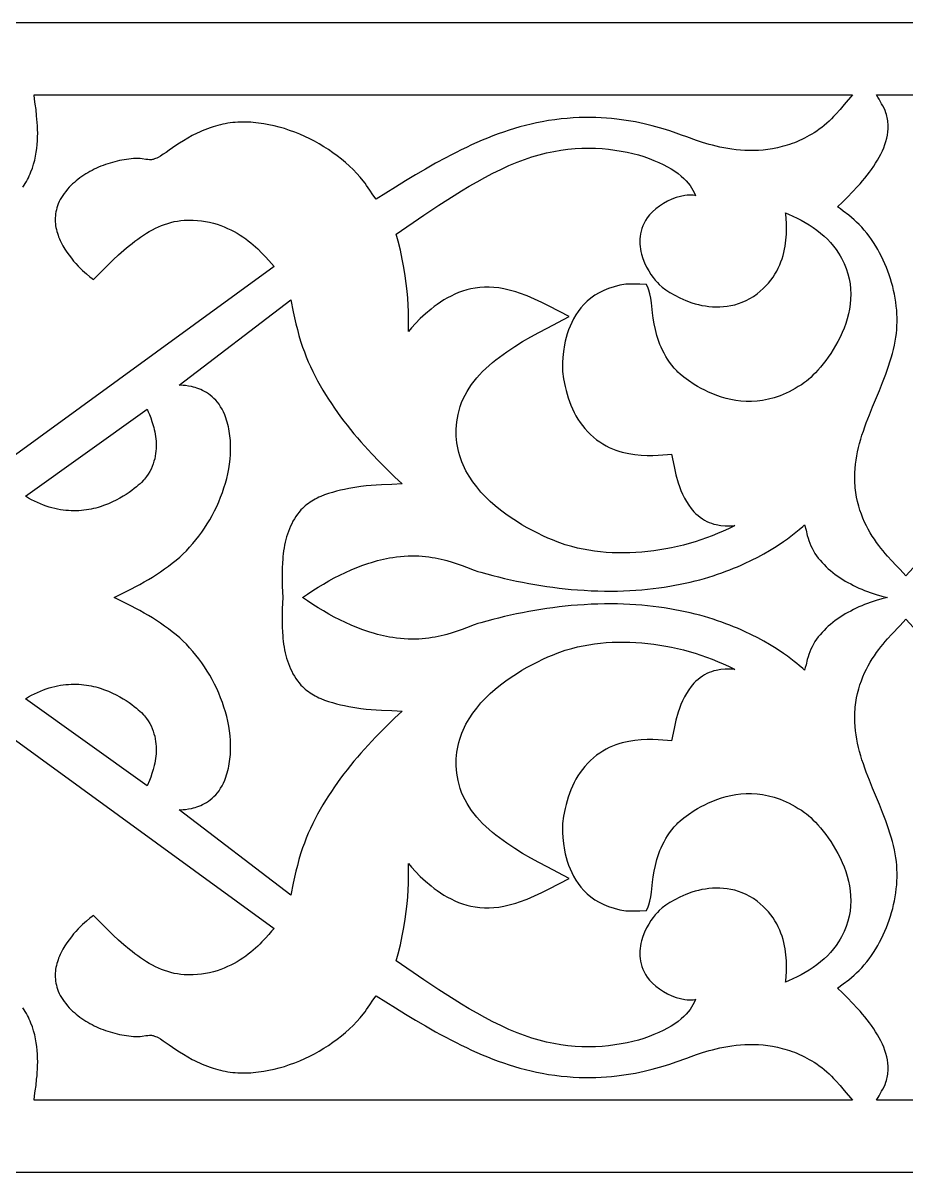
# Model space of a CAD drawing. Extents: x -200 to 200, y -80 to 80.
# Drawn here: x -122.9 to 0, y -80 to 80 of the extents above; entities that cross this region are included whole.
import ezdxf

# ---------------------------------------------------------------- set-up
doc = ezdxf.new("R2010")
doc.units = 0
doc.header["$MEASUREMENT"] = 0
doc.layers.get('0').update_dxf_attribs({"linetype": 'CONTINUOUS'})

msp = doc.modelspace()

# ---------------------------------------------------------------- linework, layer by layer
at = {"color": 1}
msp.add_lwpolyline([(-200, -80), (200, -80), (200, 80), (-200, 80)], close=True, dxfattribs=at)
for points in [[(-122.92, 57.14), (-122.75, 57.4), (-122.59, 57.66), (-122.44, 57.92), (-122.29, 58.19), (-122.16, 58.45), (-122.03, 58.72), (-121.91, 58.99), (-121.8, 59.26), (-121.6, 59.8), (-121.43, 60.35), (-121.28, 60.9), (-121.16, 61.44), (-121.07, 61.99), (-120.99, 62.53), (-120.94, 63.07), (-120.9, 63.61), (-120.88, 64.13), (-120.87, 64.65), (-120.88, 65.16), (-120.9, 65.66), (-120.93, 66.14), (-121.01, 67.07), (-121.1, 67.93), (-121.2, 68.71), (-121.29, 69.41), (-121.35, 70), (-7.47, 70), (-8.61, 68.63), (-9.19, 67.95), (-9.79, 67.28), (-10.09, 66.96), (-10.4, 66.64), (-10.72, 66.33), (-11.05, 66.03), (-11.38, 65.74), (-11.73, 65.46), (-12.08, 65.2), (-12.44, 64.95), (-12.78, 64.72), (-13.13, 64.51), (-13.47, 64.31), (-13.81, 64.13), (-14.16, 63.95), (-14.5, 63.78), (-14.84, 63.62), (-15.19, 63.47), (-15.53, 63.33), (-15.87, 63.21), (-16.21, 63.09), (-16.55, 62.97), (-16.89, 62.87), (-17.23, 62.78), (-17.57, 62.69), (-17.91, 62.61), (-18.58, 62.48), (-19.25, 62.38), (-19.9, 62.31), (-20.55, 62.26), (-21.19, 62.24), (-21.83, 62.23), (-22.45, 62.26), (-23.06, 62.3), (-23.66, 62.35), (-24.24, 62.43), (-24.81, 62.51), (-25.37, 62.61), (-25.91, 62.72), (-26.43, 62.84), (-26.94, 62.97), (-27.43, 63.1), (-28.34, 63.37), (-29.17, 63.64), (-30.54, 64.14), (-31.24, 64.39), (-32.01, 64.67), (-32.87, 64.96), (-33.8, 65.25), (-34.81, 65.55), (-35.35, 65.69), (-35.9, 65.83), (-36.47, 65.97), (-37.06, 66.09), (-37.67, 66.22), (-38.29, 66.33), (-38.94, 66.44), (-39.6, 66.53), (-40.28, 66.62), (-40.98, 66.69), (-41.69, 66.75), (-42.42, 66.8), (-43.17, 66.83), (-43.94, 66.84), (-44.72, 66.84), (-45.52, 66.82), (-46.33, 66.78), (-47.16, 66.71), (-48.01, 66.63), (-48.87, 66.53), (-49.75, 66.4), (-50.64, 66.24), (-51.42, 66.09), (-52.2, 65.92), (-52.97, 65.73), (-53.74, 65.52), (-54.51, 65.3), (-55.26, 65.06), (-56.02, 64.81), (-56.77, 64.55), (-57.52, 64.27), (-58.26, 63.97), (-59, 63.67), (-59.74, 63.35), (-60.47, 63.02), (-61.2, 62.68), (-61.92, 62.33), (-62.64, 61.97), (-63.36, 61.61), (-64.08, 61.23), (-65.49, 60.46), (-66.9, 59.66), (-68.29, 58.84), (-69.68, 58), (-71.05, 57.16), (-73.76, 55.45), (-74.2, 56.09), (-74.64, 56.74), (-75.08, 57.38), (-75.31, 57.69), (-75.55, 58), (-76, 58.54), (-76.47, 59.06), (-76.97, 59.58), (-77.49, 60.08), (-78.03, 60.56), (-78.6, 61.04), (-79.18, 61.49), (-79.78, 61.94), (-80.4, 62.36), (-81.03, 62.77), (-81.68, 63.16), (-82.34, 63.53), (-83.01, 63.88), (-83.7, 64.2), (-84.39, 64.51), (-85.09, 64.79), (-85.8, 65.05), (-86.52, 65.29), (-87.24, 65.5), (-87.96, 65.68), (-88.68, 65.84), (-89.41, 65.97), (-90.14, 66.07), (-90.86, 66.14), (-91.22, 66.17), (-91.58, 66.18), (-91.94, 66.19), (-92.3, 66.19), (-92.65, 66.19), (-93.01, 66.17), (-93.36, 66.15), (-93.71, 66.12), (-94.06, 66.08), (-94.41, 66.03), (-94.76, 65.97), (-95.1, 65.9), (-95.44, 65.83), (-95.78, 65.74), (-96.11, 65.65), (-96.44, 65.55), (-96.85, 65.41), (-97.24, 65.27), (-97.62, 65.12), (-97.99, 64.97), (-98.35, 64.81), (-98.69, 64.65), (-99.35, 64.31), (-99.97, 63.96), (-100.56, 63.61), (-101.11, 63.26), (-101.62, 62.92), (-102.56, 62.27), (-102.98, 61.98), (-103.38, 61.71), (-103.76, 61.47), (-104.12, 61.27), (-104.29, 61.19), (-104.46, 61.12), (-104.62, 61.06), (-104.78, 61.01), (-104.91, 60.98), (-105.04, 60.96), (-105.16, 60.95), (-105.29, 60.95), (-105.55, 60.97), (-105.81, 61.01), (-106.34, 61.1), (-106.6, 61.13), (-106.86, 61.14), (-107.19, 61.12), (-107.52, 61.11), (-107.85, 61.08), (-108.18, 61.04), (-108.5, 61), (-108.83, 60.95), (-109.16, 60.9), (-109.49, 60.83), (-109.82, 60.76), (-110.15, 60.68), (-110.47, 60.59), (-110.8, 60.5), (-111.12, 60.39), (-111.44, 60.29), (-111.76, 60.17), (-112.07, 60.05), (-112.38, 59.91), (-112.69, 59.78), (-112.99, 59.63), (-113.29, 59.48), (-113.59, 59.32), (-113.88, 59.15), (-114.17, 58.98), (-114.45, 58.8), (-114.72, 58.62), (-114.99, 58.42), (-115.26, 58.22), (-115.51, 58.02), (-115.76, 57.8), (-116, 57.58), (-116.24, 57.36), (-116.47, 57.12), (-116.73, 56.84), (-116.97, 56.55), (-117.19, 56.26), (-117.39, 55.98), (-117.57, 55.69), (-117.73, 55.4), (-117.87, 55.12), (-118, 54.83), (-118.11, 54.55), (-118.2, 54.26), (-118.27, 53.98), (-118.33, 53.7), (-118.38, 53.42), (-118.41, 53.14), (-118.43, 52.86), (-118.43, 52.58), (-118.42, 52.31), (-118.4, 52.03), (-118.37, 51.76), (-118.32, 51.5), (-118.27, 51.23), (-118.2, 50.97), (-118.13, 50.71), (-118.04, 50.45), (-117.95, 50.2), (-117.85, 49.95), (-117.74, 49.7), (-117.62, 49.45), (-117.37, 48.98), (-117.1, 48.52), (-116.81, 48.07), (-116.5, 47.65), (-116.18, 47.24), (-115.86, 46.85), (-115.54, 46.49), (-115.22, 46.15), (-114.91, 45.83), (-114.61, 45.54), (-114.06, 45.05), (-113.61, 44.66), (-113.28, 44.41), (-113.12, 44.29), (-111.76, 45.64), (-111.05, 46.33), (-110.34, 47.02), (-109.61, 47.7), (-108.87, 48.36), (-108.49, 48.69), (-108.11, 49), (-107.73, 49.31), (-107.34, 49.61), (-106.95, 49.91), (-106.55, 50.19), (-106.15, 50.46), (-105.74, 50.72), (-105.33, 50.96), (-104.91, 51.19), (-104.49, 51.41), (-104.07, 51.61), (-103.64, 51.79), (-103.2, 51.96), (-102.76, 52.1), (-102.32, 52.23), (-101.87, 52.34), (-101.41, 52.42), (-100.95, 52.49), (-100.48, 52.53), (-99.85, 52.55), (-99.24, 52.54), (-98.64, 52.51), (-98.06, 52.45), (-97.5, 52.36), (-96.95, 52.25), (-96.41, 52.12), (-95.89, 51.97), (-95.39, 51.8), (-94.9, 51.61), (-94.43, 51.4), (-93.97, 51.19), (-93.53, 50.95), (-93.1, 50.71), (-92.69, 50.46), (-92.3, 50.2), (-91.91, 49.93), (-91.55, 49.65), (-91.2, 49.37), (-90.86, 49.09), (-90.54, 48.81), (-90.23, 48.53), (-89.67, 47.97), (-89.16, 47.44), (-88.7, 46.93), (-87.97, 46.07), (-126.01, 18.4)], [(1.02, 4.19), (-0.02, 3), (-0.42, 3.44), (-0.89, 3.93), (-1.42, 4.48), (-1.98, 5.09), (-2.58, 5.75), (-2.89, 6.11), (-3.19, 6.48), (-3.5, 6.86), (-3.81, 7.26), (-4.11, 7.67), (-4.41, 8.11), (-4.7, 8.55), (-4.99, 9.02), (-5.26, 9.5), (-5.52, 10), (-5.77, 10.51), (-6.01, 11.04), (-6.22, 11.59), (-6.42, 12.16), (-6.6, 12.74), (-6.76, 13.35), (-6.89, 13.97), (-7, 14.61), (-7.04, 14.93), (-7.08, 15.26), (-7.11, 15.6), (-7.13, 15.94), (-7.14, 16.29), (-7.15, 16.64), (-7.15, 16.99), (-7.14, 17.35), (-7.1, 17.95), (-7.05, 18.55), (-6.97, 19.14), (-6.87, 19.72), (-6.76, 20.3), (-6.62, 20.88), (-6.48, 21.46), (-6.31, 22.04), (-6.14, 22.61), (-5.95, 23.18), (-5.75, 23.75), (-5.55, 24.31), (-5.11, 25.44), (-4.66, 26.57), (-3.72, 28.82), (-3.27, 29.95), (-2.83, 31.09), (-2.63, 31.66), (-2.43, 32.23), (-2.24, 32.8), (-2.07, 33.38), (-1.9, 33.96), (-1.75, 34.54), (-1.62, 35.13), (-1.51, 35.71), (-1.42, 36.24), (-1.35, 36.77), (-1.3, 37.3), (-1.27, 37.84), (-1.26, 38.39), (-1.26, 38.93), (-1.28, 39.48), (-1.31, 40.03), (-1.37, 40.58), (-1.43, 41.13), (-1.52, 41.67), (-1.62, 42.22), (-1.73, 42.77), (-1.86, 43.31), (-2.01, 43.85), (-2.17, 44.39), (-2.34, 44.92), (-2.53, 45.45), (-2.73, 45.97), (-2.95, 46.48), (-3.18, 46.99), (-3.42, 47.49), (-3.68, 47.99), (-3.95, 48.47), (-4.23, 48.94), (-4.52, 49.41), (-4.83, 49.86), (-5.15, 50.3), (-5.47, 50.73), (-5.82, 51.15), (-6.17, 51.55), (-6.53, 51.94), (-6.88, 52.28), (-7.24, 52.6), (-7.61, 52.92), (-7.99, 53.22), (-8.77, 53.81), (-9.15, 54.11), (-9.53, 54.42), (-8.85, 55.07), (-8.15, 55.75), (-7.45, 56.47), (-6.75, 57.22), (-6.41, 57.6), (-6.07, 58), (-5.74, 58.39), (-5.42, 58.8), (-5.1, 59.21), (-4.8, 59.62), (-4.51, 60.04), (-4.24, 60.46), (-3.98, 60.89), (-3.73, 61.32), (-3.5, 61.75), (-3.3, 62.19), (-3.11, 62.63), (-2.95, 63.07), (-2.8, 63.51), (-2.69, 63.95), (-2.6, 64.39), (-2.53, 64.84), (-2.5, 65.28), (-2.49, 65.5), (-2.49, 65.72), (-2.5, 65.94), (-2.52, 66.16), (-2.54, 66.38), (-2.58, 66.6), (-2.62, 66.82), (-2.67, 67.04), (-2.73, 67.26), (-2.8, 67.48), (-2.92, 67.81), (-3.07, 68.13), (-3.23, 68.45), (-3.41, 68.76), (-3.77, 69.38), (-3.95, 69.69), (-4.12, 70), (4.1, 70)], [(4.1, -70), (-4.12, -70), (-3.77, -69.38), (-3.41, -68.76), (-3.23, -68.45), (-3.07, -68.13), (-2.92, -67.81), (-2.8, -67.48), (-2.73, -67.26), (-2.67, -67.04), (-2.62, -66.82), (-2.58, -66.6), (-2.54, -66.38), (-2.52, -66.16), (-2.5, -65.94), (-2.49, -65.72), (-2.49, -65.5), (-2.5, -65.28), (-2.53, -64.84), (-2.6, -64.39), (-2.69, -63.95), (-2.8, -63.51), (-2.95, -63.07), (-3.11, -62.63), (-3.3, -62.19), (-3.5, -61.75), (-3.73, -61.32), (-3.98, -60.89), (-4.24, -60.46), (-4.51, -60.04), (-4.8, -59.62), (-5.1, -59.21), (-5.42, -58.8), (-5.74, -58.39), (-6.07, -58), (-6.41, -57.6), (-6.75, -57.22), (-7.45, -56.47), (-8.15, -55.75), (-8.85, -55.07), (-9.53, -54.42), (-8.77, -53.81), (-7.99, -53.22), (-7.61, -52.92), (-7.24, -52.6), (-6.88, -52.28), (-6.53, -51.94), (-6.17, -51.55), (-5.82, -51.15), (-5.47, -50.73), (-5.15, -50.3), (-4.83, -49.86), (-4.52, -49.41), (-4.23, -48.94), (-3.95, -48.47), (-3.68, -47.99), (-3.42, -47.49), (-3.18, -46.99), (-2.95, -46.48), (-2.73, -45.97), (-2.53, -45.45), (-2.34, -44.92), (-2.17, -44.39), (-2.01, -43.85), (-1.86, -43.31), (-1.73, -42.77), (-1.62, -42.22), (-1.52, -41.67), (-1.43, -41.13), (-1.37, -40.58), (-1.31, -40.03), (-1.28, -39.48), (-1.26, -38.93), (-1.26, -38.39), (-1.27, -37.84), (-1.3, -37.3), (-1.35, -36.77), (-1.42, -36.24), (-1.51, -35.71), (-1.62, -35.13), (-1.75, -34.54), (-1.9, -33.96), (-2.07, -33.38), (-2.24, -32.8), (-2.43, -32.23), (-2.63, -31.66), (-2.83, -31.09), (-3.27, -29.95), (-3.72, -28.82), (-4.66, -26.57), (-5.11, -25.44), (-5.55, -24.31), (-5.75, -23.75), (-5.95, -23.18), (-6.14, -22.61), (-6.31, -22.04), (-6.48, -21.46), (-6.62, -20.88), (-6.76, -20.3), (-6.87, -19.72), (-6.97, -19.14), (-7.05, -18.55), (-7.1, -17.95), (-7.14, -17.35), (-7.15, -16.99), (-7.15, -16.64), (-7.14, -16.29), (-7.13, -15.94), (-7.11, -15.6), (-7.08, -15.26), (-7, -14.61), (-6.89, -13.97), (-6.76, -13.35), (-6.6, -12.74), (-6.42, -12.16), (-6.22, -11.59), (-6.01, -11.04), (-5.77, -10.51), (-5.52, -10), (-5.26, -9.5), (-4.99, -9.02), (-4.7, -8.55), (-4.41, -8.11), (-4.11, -7.67), (-3.81, -7.26), (-3.5, -6.86), (-3.19, -6.48), (-2.89, -6.11), (-2.58, -5.75), (-1.98, -5.09), (-0.89, -3.93), (-0.42, -3.44), (-0.02, -3), (1.02, -4.19)], [(-126.01, -18.4), (-87.97, -46.07), (-88.31, -46.47), (-88.7, -46.93), (-89.16, -47.44), (-89.67, -47.97), (-89.94, -48.25), (-90.23, -48.53), (-90.54, -48.81), (-90.86, -49.09), (-91.2, -49.37), (-91.55, -49.65), (-91.91, -49.93), (-92.3, -50.2), (-92.69, -50.46), (-93.1, -50.71), (-93.53, -50.95), (-93.97, -51.19), (-94.43, -51.4), (-94.9, -51.61), (-95.39, -51.8), (-95.89, -51.97), (-96.41, -52.12), (-96.95, -52.25), (-97.5, -52.36), (-98.06, -52.45), (-98.64, -52.51), (-99.24, -52.54), (-99.85, -52.55), (-100.48, -52.53), (-100.95, -52.49), (-101.41, -52.42), (-101.87, -52.34), (-102.32, -52.23), (-102.76, -52.1), (-103.2, -51.96), (-103.64, -51.79), (-104.07, -51.61), (-104.49, -51.41), (-104.91, -51.19), (-105.33, -50.96), (-105.74, -50.72), (-106.15, -50.46), (-106.55, -50.19), (-106.95, -49.91), (-107.34, -49.61), (-107.73, -49.31), (-108.11, -49), (-108.87, -48.36), (-109.61, -47.7), (-110.34, -47.02), (-111.05, -46.33), (-111.76, -45.64), (-113.12, -44.29), (-113.28, -44.41), (-113.61, -44.66), (-114.06, -45.05), (-114.33, -45.28), (-114.61, -45.54), (-114.91, -45.83), (-115.22, -46.15), (-115.54, -46.49), (-115.86, -46.85), (-116.18, -47.24), (-116.5, -47.65), (-116.81, -48.07), (-117.1, -48.52), (-117.37, -48.98), (-117.62, -49.45), (-117.74, -49.7), (-117.85, -49.95), (-117.95, -50.2), (-118.04, -50.45), (-118.13, -50.71), (-118.2, -50.97), (-118.27, -51.23), (-118.32, -51.5), (-118.37, -51.76), (-118.4, -52.03), (-118.42, -52.31), (-118.43, -52.58), (-118.43, -52.86), (-118.41, -53.14), (-118.38, -53.42), (-118.33, -53.7), (-118.27, -53.98), (-118.2, -54.26), (-118.11, -54.55), (-118, -54.83), (-117.87, -55.12), (-117.73, -55.4), (-117.57, -55.69), (-117.39, -55.98), (-117.19, -56.26), (-116.97, -56.55), (-116.73, -56.84), (-116.47, -57.12), (-116.24, -57.36), (-116, -57.58), (-115.76, -57.8), (-115.51, -58.02), (-115.26, -58.22), (-114.99, -58.42), (-114.72, -58.62), (-114.45, -58.8), (-114.17, -58.98), (-113.88, -59.15), (-113.59, -59.32), (-113.29, -59.48), (-112.99, -59.63), (-112.69, -59.78), (-112.38, -59.91), (-112.07, -60.05), (-111.76, -60.17), (-111.44, -60.29), (-111.12, -60.39), (-110.8, -60.5), (-110.47, -60.59), (-110.15, -60.68), (-109.49, -60.83), (-108.83, -60.95), (-108.5, -61), (-108.18, -61.04), (-107.85, -61.08), (-107.52, -61.11), (-107.19, -61.12), (-106.86, -61.14), (-106.6, -61.13), (-106.34, -61.1), (-105.81, -61.01), (-105.55, -60.97), (-105.29, -60.95), (-105.16, -60.95), (-105.04, -60.96), (-104.91, -60.98), (-104.78, -61.01), (-104.62, -61.06), (-104.46, -61.12), (-104.29, -61.19), (-104.12, -61.27), (-103.76, -61.47), (-103.38, -61.71), (-102.56, -62.27), (-101.62, -62.92), (-101.11, -63.26), (-100.56, -63.61), (-99.97, -63.96), (-99.35, -64.31), (-99.03, -64.48), (-98.69, -64.65), (-98.35, -64.81), (-97.99, -64.97), (-97.62, -65.12), (-97.24, -65.27), (-96.85, -65.41), (-96.44, -65.55), (-96.11, -65.65), (-95.78, -65.74), (-95.44, -65.83), (-95.1, -65.9), (-94.76, -65.97), (-94.41, -66.03), (-94.06, -66.08), (-93.71, -66.12), (-93.36, -66.15), (-93.01, -66.17), (-92.65, -66.19), (-92.3, -66.19), (-91.94, -66.19), (-91.58, -66.18), (-91.22, -66.17), (-90.86, -66.14), (-90.14, -66.07), (-89.41, -65.97), (-88.68, -65.84), (-87.96, -65.68), (-87.24, -65.5), (-86.52, -65.29), (-85.8, -65.05), (-85.09, -64.79), (-84.39, -64.51), (-83.7, -64.2), (-83.01, -63.88), (-82.34, -63.53), (-81.68, -63.16), (-81.03, -62.77), (-80.4, -62.36), (-79.78, -61.94), (-79.18, -61.49), (-78.6, -61.04), (-78.03, -60.56), (-77.49, -60.08), (-76.97, -59.58), (-76.47, -59.06), (-76, -58.54), (-75.55, -58), (-75.31, -57.69), (-75.08, -57.38), (-74.64, -56.74), (-74.2, -56.09), (-73.76, -55.45), (-72.41, -56.31), (-71.05, -57.16), (-69.68, -58), (-68.29, -58.84), (-66.9, -59.66), (-65.49, -60.46), (-64.79, -60.85), (-64.08, -61.23), (-63.36, -61.61), (-62.64, -61.97), (-61.92, -62.33), (-61.2, -62.68), (-60.47, -63.02), (-59.74, -63.35), (-59, -63.67), (-58.26, -63.97), (-57.52, -64.27), (-56.77, -64.55), (-56.02, -64.81), (-55.26, -65.06), (-54.51, -65.3), (-53.74, -65.52), (-52.97, -65.73), (-52.2, -65.92), (-51.42, -66.09), (-50.64, -66.24), (-49.75, -66.4), (-48.87, -66.53), (-48.01, -66.63), (-47.16, -66.71), (-46.33, -66.78), (-45.52, -66.82), (-44.72, -66.84), (-43.94, -66.84), (-43.17, -66.83), (-42.42, -66.8), (-41.69, -66.75), (-40.98, -66.69), (-40.28, -66.62), (-39.6, -66.53), (-38.94, -66.44), (-38.29, -66.33), (-37.67, -66.22), (-37.06, -66.09), (-36.47, -65.97), (-35.9, -65.83), (-35.35, -65.69), (-34.81, -65.55), (-33.8, -65.25), (-32.87, -64.96), (-32.01, -64.67), (-30.54, -64.14), (-29.91, -63.9), (-29.17, -63.64), (-28.34, -63.37), (-27.89, -63.23), (-27.43, -63.1), (-26.94, -62.97), (-26.43, -62.84), (-25.91, -62.72), (-25.37, -62.61), (-24.81, -62.51), (-24.24, -62.43), (-23.66, -62.35), (-23.06, -62.3), (-22.45, -62.26), (-21.83, -62.23), (-21.19, -62.24), (-20.55, -62.26), (-19.9, -62.31), (-19.25, -62.38), (-18.58, -62.48), (-17.91, -62.61), (-17.57, -62.69), (-17.23, -62.78), (-16.89, -62.87), (-16.55, -62.97), (-16.21, -63.09), (-15.87, -63.21), (-15.53, -63.33), (-15.19, -63.47), (-14.84, -63.62), (-14.5, -63.78), (-14.16, -63.95), (-13.81, -64.13), (-13.47, -64.31), (-13.13, -64.51), (-12.78, -64.72), (-12.44, -64.95), (-12.08, -65.2), (-11.73, -65.46), (-11.38, -65.74), (-11.05, -66.03), (-10.72, -66.33), (-10.4, -66.64), (-10.09, -66.96), (-9.79, -67.28), (-9.19, -67.95), (-8.61, -68.63), (-7.47, -70), (-121.35, -70), (-121.29, -69.41), (-121.2, -68.71), (-121.1, -67.93), (-121.01, -67.07), (-120.96, -66.62), (-120.93, -66.14), (-120.9, -65.66), (-120.88, -65.16), (-120.87, -64.65), (-120.88, -64.13), (-120.9, -63.61), (-120.94, -63.07), (-120.99, -62.53), (-121.07, -61.99), (-121.16, -61.44), (-121.28, -60.9), (-121.43, -60.35), (-121.6, -59.8), (-121.8, -59.26), (-121.91, -58.99), (-122.03, -58.72), (-122.16, -58.45), (-122.29, -58.19), (-122.44, -57.92), (-122.59, -57.66), (-122.75, -57.4), (-122.92, -57.14)]]:
    msp.add_lwpolyline(points)
for points in [[(-43.23, 62.55), (-42.31, 62.5), (-41.41, 62.42), (-40.53, 62.31), (-39.68, 62.17), (-38.84, 62.01), (-38.04, 61.83), (-37.26, 61.62), (-36.5, 61.39), (-35.78, 61.14), (-35.09, 60.87), (-34.43, 60.59), (-33.81, 60.3), (-33.23, 59.99), (-32.68, 59.67), (-32.18, 59.35), (-31.71, 59.02), (-31.29, 58.68), (-30.92, 58.35), (-30.59, 58.01), (-30.31, 57.68), (-30.07, 57.35), (-29.7, 56.74), (-29.41, 56.19), (-29.29, 55.94), (-29.36, 55.96), (-29.63, 56.01), (-29.91, 56.03), (-30.2, 56.04), (-30.49, 56.02), (-30.79, 55.98), (-31.39, 55.86), (-32, 55.68), (-32.6, 55.45), (-33.2, 55.17), (-33.78, 54.85), (-34.33, 54.49), (-34.84, 54.11), (-35.3, 53.71), (-35.71, 53.29), (-36.05, 52.85), (-36.28, 52.49), (-36.47, 52.12), (-36.64, 51.76), (-36.77, 51.39), (-36.88, 51.02), (-36.96, 50.66), (-37.02, 50.29), (-37.05, 49.93), (-37.06, 49.56), (-37.05, 49.21), (-37.02, 48.86), (-36.97, 48.51), (-36.91, 48.17), (-36.82, 47.83), (-36.63, 47.19), (-36.39, 46.58), (-36.11, 46.01), (-35.82, 45.48), (-35.51, 44.99), (-35.21, 44.56), (-34.91, 44.18), (-34.62, 43.85), (-34.37, 43.59), (-33.96, 43.23), (-33.46, 42.86), (-32.88, 42.47), (-32.21, 42.08), (-31.48, 41.71), (-30.67, 41.36), (-29.81, 41.05), (-29.36, 40.91), (-28.9, 40.79), (-28.42, 40.68), (-27.94, 40.6), (-27.45, 40.53), (-26.95, 40.48), (-26.44, 40.46), (-25.93, 40.47), (-25.41, 40.5), (-24.89, 40.55), (-24.37, 40.64), (-23.84, 40.77), (-23.32, 40.92), (-22.8, 41.12), (-22.28, 41.35), (-21.76, 41.62), (-21.25, 41.93), (-20.75, 42.28), (-20.31, 42.64), (-19.89, 43.01), (-19.5, 43.39), (-19.15, 43.78), (-18.82, 44.19), (-18.52, 44.6), (-18.25, 45.02), (-18.01, 45.44), (-17.79, 45.87), (-17.59, 46.31), (-17.42, 46.74), (-17.26, 47.18), (-17.13, 47.62), (-17.02, 48.05), (-16.92, 48.49), (-16.84, 48.92), (-16.73, 49.76), (-16.66, 50.57), (-16.64, 51.35), (-16.66, 52.08), (-16.7, 52.76), (-16.76, 53.38), (-16.78, 53.56), (-16.35, 53.38), (-15.76, 53.12), (-15.17, 52.84), (-14.59, 52.54), (-14.03, 52.21), (-13.47, 51.87), (-12.93, 51.51), (-12.41, 51.13), (-11.9, 50.73), (-11.42, 50.31), (-10.96, 49.88), (-10.53, 49.42), (-10.12, 48.94), (-9.74, 48.45), (-9.39, 47.93), (-9.17, 47.58), (-8.97, 47.23), (-8.79, 46.87), (-8.62, 46.52), (-8.33, 45.8), (-8.1, 45.09), (-7.92, 44.38), (-7.8, 43.67), (-7.73, 42.96), (-7.71, 42.26), (-7.73, 41.55), (-7.79, 40.86), (-7.89, 40.17), (-8.03, 39.49), (-8.21, 38.82), (-8.41, 38.16), (-8.64, 37.52), (-8.9, 36.88), (-9.19, 36.27), (-9.49, 35.67), (-9.81, 35.09), (-10.14, 34.53), (-10.48, 33.99), (-10.84, 33.47), (-11.19, 32.98), (-11.55, 32.52), (-11.91, 32.08), (-12.27, 31.67), (-12.62, 31.3), (-12.96, 30.95), (-13.28, 30.64), (-13.59, 30.37), (-13.88, 30.13), (-14.14, 29.93), (-14.57, 29.63), (-15, 29.36), (-15.43, 29.1), (-15.86, 28.86), (-16.29, 28.64), (-16.71, 28.44), (-17.13, 28.26), (-17.54, 28.1), (-17.95, 27.95), (-18.36, 27.82), (-19.17, 27.61), (-19.97, 27.45), (-20.75, 27.35), (-21.51, 27.31), (-22.26, 27.31), (-22.98, 27.36), (-23.69, 27.44), (-24.38, 27.57), (-25.05, 27.72), (-25.7, 27.91), (-26.32, 28.11), (-26.92, 28.34), (-27.49, 28.59), (-28.03, 28.85), (-28.54, 29.12), (-29.03, 29.39), (-29.48, 29.66), (-30.28, 30.2), (-30.94, 30.69), (-31.44, 31.1), (-31.77, 31.39), (-31.92, 31.54), (-32.28, 31.94), (-32.61, 32.35), (-32.92, 32.76), (-33.2, 33.17), (-33.45, 33.58), (-33.68, 34), (-33.9, 34.42), (-34.09, 34.84), (-34.26, 35.25), (-34.41, 35.67), (-34.68, 36.5), (-34.89, 37.32), (-35.05, 38.12), (-35.18, 38.9), (-35.28, 39.65), (-35.45, 41.05), (-35.54, 41.68), (-35.65, 42.27), (-35.79, 42.81), (-35.89, 43.07), (-36.11, 43.58), (-37.05, 43.61), (-37.68, 43.64), (-38.33, 43.65), (-38.67, 43.64), (-39.01, 43.61), (-39.86, 43.47), (-40.65, 43.28), (-41.4, 43.04), (-42.09, 42.76), (-42.73, 42.44), (-43.33, 42.08), (-43.88, 41.68), (-44.38, 41.26), (-44.84, 40.81), (-45.25, 40.33), (-45.63, 39.84), (-45.97, 39.34), (-46.27, 38.82), (-46.54, 38.3), (-46.77, 37.77), (-46.97, 37.25), (-47.15, 36.72), (-47.3, 36.2), (-47.43, 35.7), (-47.53, 35.2), (-47.69, 34.27), (-47.78, 33.43), (-47.82, 32.7), (-47.82, 32.12), (-47.81, 31.71), (-47.8, 31.49), (-47.66, 30.43), (-47.45, 29.37), (-47.33, 28.84), (-47.19, 28.31), (-47.03, 27.79), (-46.85, 27.27), (-46.65, 26.76), (-46.44, 26.26), (-46.2, 25.77), (-45.95, 25.29), (-45.67, 24.82), (-45.37, 24.37), (-45.05, 23.93), (-44.71, 23.51), (-44.31, 23.08), (-43.91, 22.68), (-43.5, 22.31), (-43.07, 21.97), (-42.64, 21.67), (-42.2, 21.39), (-41.76, 21.14), (-41.31, 20.91), (-40.87, 20.71), (-40.41, 20.53), (-39.96, 20.38), (-39.51, 20.24), (-39.06, 20.13), (-38.61, 20.03), (-37.74, 19.89), (-36.88, 19.81), (-36.06, 19.78), (-35.27, 19.78), (-34.53, 19.82), (-33.85, 19.87), (-33.23, 19.92), (-32.67, 19.98), (-32.3, 18.22), (-32.04, 17.1), (-31.72, 15.99), (-31.53, 15.44), (-31.33, 14.9), (-31.1, 14.37), (-30.85, 13.85), (-30.57, 13.35), (-30.26, 12.86), (-29.91, 12.4), (-29.53, 11.95), (-29.25, 11.67), (-28.96, 11.4), (-28.66, 11.17), (-28.35, 10.96), (-28.04, 10.77), (-27.73, 10.6), (-27.41, 10.46), (-27.09, 10.34), (-26.77, 10.23), (-26.44, 10.15), (-25.8, 10.03), (-25.16, 9.97), (-24.54, 9.96), (-23.94, 10), (-23.85, 10.01), (-23.98, 9.94), (-24.72, 9.58), (-25.48, 9.23), (-26.24, 8.91), (-27.01, 8.6), (-27.8, 8.3), (-28.59, 8.03), (-29.38, 7.77), (-30.19, 7.53), (-31, 7.31), (-31.82, 7.11), (-32.64, 6.93), (-33.46, 6.76), (-34.29, 6.62), (-35.12, 6.5), (-35.95, 6.39), (-36.78, 6.31), (-37.61, 6.25), (-38.44, 6.21), (-39.27, 6.2), (-40.09, 6.2), (-40.92, 6.23), (-41.73, 6.28), (-42.55, 6.35), (-43.36, 6.45), (-44.16, 6.57), (-44.95, 6.72), (-45.74, 6.88), (-46.52, 7.08), (-47.45, 7.35), (-48.58, 7.76), (-49.2, 8.01), (-49.86, 8.28), (-50.55, 8.59), (-51.26, 8.94), (-51.99, 9.31), (-52.73, 9.71), (-53.48, 10.14), (-54.24, 10.61), (-54.99, 11.1), (-55.73, 11.62), (-56.47, 12.18), (-57.18, 12.76), (-57.87, 13.37), (-58.53, 14.02), (-59.17, 14.69), (-59.76, 15.39), (-60.31, 16.12), (-60.81, 16.88), (-61.04, 17.26), (-61.26, 17.66), (-61.47, 18.06), (-61.66, 18.47), (-61.83, 18.89), (-61.99, 19.31), (-62.13, 19.74), (-62.26, 20.18), (-62.36, 20.63), (-62.45, 21.08), (-62.52, 21.54), (-62.57, 22.01), (-62.61, 22.48), (-62.62, 22.96), (-62.61, 23.46), (-62.57, 23.95), (-62.52, 24.46), (-62.44, 24.97), (-62.34, 25.5), (-62.22, 26.03), (-62.05, 26.59), (-61.86, 27.13), (-61.64, 27.66), (-61.39, 28.18), (-61.11, 28.68), (-60.81, 29.17), (-60.48, 29.65), (-60.13, 30.12), (-59.75, 30.58), (-59.36, 31.02), (-58.94, 31.46), (-58.5, 31.88), (-58.05, 32.3), (-57.58, 32.7), (-57.09, 33.1), (-56.59, 33.48), (-55.55, 34.23), (-54.47, 34.95), (-53.37, 35.63), (-52.24, 36.28), (-51.1, 36.91), (-49.96, 37.52), (-46.88, 39.13), (-49.69, 40.59), (-50.69, 41.09), (-51.71, 41.56), (-52.74, 42), (-53.79, 42.39), (-54.33, 42.56), (-54.87, 42.72), (-55.42, 42.86), (-55.97, 42.99), (-56.67, 43.11), (-57.36, 43.18), (-58.03, 43.22), (-58.69, 43.21), (-59.33, 43.17), (-59.96, 43.08), (-60.56, 42.97), (-61.15, 42.83), (-61.73, 42.65), (-62.28, 42.45), (-62.82, 42.23), (-63.34, 41.98), (-63.85, 41.71), (-64.34, 41.43), (-64.81, 41.13), (-65.26, 40.82), (-65.69, 40.5), (-66.11, 40.17), (-66.9, 39.5), (-67.61, 38.83), (-68.26, 38.16), (-68.85, 37.53), (-69.27, 37.04), (-69.25, 38.21), (-69.27, 39.83), (-69.31, 40.72), (-69.37, 41.67), (-69.45, 42.66), (-69.57, 43.71), (-69.71, 44.8), (-69.9, 45.94), (-70.12, 47.13), (-70.39, 48.36), (-70.71, 49.64), (-70.98, 50.6), (-67.12, 53.22), (-65.03, 54.62), (-62.92, 55.98), (-61.86, 56.64), (-60.79, 57.28), (-59.71, 57.9), (-58.62, 58.5), (-57.52, 59.07), (-56.41, 59.62), (-55.28, 60.14), (-54.15, 60.62), (-53.12, 61.01), (-52.09, 61.36), (-51.07, 61.66), (-50.06, 61.91), (-49.05, 62.12), (-48.05, 62.29), (-47.06, 62.41), (-46.08, 62.5), (-45.12, 62.55), (-44.17, 62.57)], [(-110.23, 0), (-109.02, 0.59), (-107.82, 1.2), (-107.22, 1.51), (-106.63, 1.83), (-106.04, 2.16), (-105.46, 2.5), (-104.88, 2.85), (-104.32, 3.21), (-103.76, 3.58), (-103.2, 3.97), (-102.66, 4.36), (-102.13, 4.77), (-101.61, 5.19), (-101.1, 5.63), (-100.63, 6.07), (-100.17, 6.52), (-99.72, 7), (-99.28, 7.5), (-98.85, 8.02), (-98.43, 8.55), (-98.03, 9.1), (-97.65, 9.66), (-97.27, 10.24), (-96.92, 10.83), (-96.58, 11.44), (-96.26, 12.05), (-95.95, 12.68), (-95.67, 13.31), (-95.41, 13.95), (-95.16, 14.6), (-94.94, 15.26), (-94.74, 15.91), (-94.56, 16.58), (-94.41, 17.24), (-94.28, 17.91), (-94.17, 18.57), (-94.09, 19.24), (-94.04, 19.9), (-94.02, 20.56), (-94.02, 21.22), (-94.05, 21.87), (-94.08, 22.19), (-94.11, 22.51), (-94.16, 22.83), (-94.21, 23.15), (-94.26, 23.47), (-94.33, 23.78), (-94.4, 24.09), (-94.49, 24.4), (-94.58, 24.71), (-94.67, 25.01), (-94.83, 25.44), (-95.01, 25.85), (-95.2, 26.22), (-95.41, 26.57), (-95.62, 26.9), (-95.85, 27.2), (-96.09, 27.47), (-96.34, 27.73), (-96.59, 27.96), (-96.85, 28.17), (-97.11, 28.36), (-97.38, 28.54), (-97.64, 28.69), (-97.91, 28.83), (-98.18, 28.95), (-98.44, 29.06), (-98.7, 29.16), (-98.95, 29.24), (-99.2, 29.31), (-99.44, 29.36), (-99.89, 29.45), (-100.29, 29.51), (-100.63, 29.54), (-100.9, 29.55), (-101.19, 29.56), (-85.64, 41.43), (-85.29, 39.78), (-85.11, 38.95), (-84.92, 38.13), (-84.72, 37.31), (-84.51, 36.49), (-84.27, 35.68), (-84.14, 35.28), (-84, 34.88), (-83.75, 34.19), (-83.48, 33.51), (-83.2, 32.83), (-82.9, 32.15), (-82.58, 31.49), (-82.25, 30.83), (-81.9, 30.17), (-81.55, 29.53), (-81.18, 28.88), (-80.79, 28.25), (-80.4, 27.62), (-79.99, 27), (-79.57, 26.38), (-79.14, 25.77), (-78.7, 25.17), (-78.25, 24.57), (-77.79, 23.98), (-77.32, 23.39), (-76.85, 22.81), (-76.36, 22.24), (-75.87, 21.67), (-75.38, 21.11), (-74.87, 20.55), (-74.36, 20), (-73.33, 18.92), (-72.27, 17.86), (-71.21, 16.82), (-70.13, 15.81), (-71.57, 15.74), (-73.02, 15.68), (-73.74, 15.64), (-74.45, 15.6), (-75.17, 15.53), (-75.89, 15.44), (-77.01, 15.26), (-77.58, 15.16), (-78.15, 15.05), (-78.72, 14.93), (-79.29, 14.8), (-79.85, 14.64), (-80.41, 14.47), (-80.95, 14.28), (-81.48, 14.07), (-81.74, 13.95), (-81.99, 13.83), (-82.24, 13.7), (-82.48, 13.56), (-82.72, 13.42), (-82.96, 13.27), (-83.18, 13.11), (-83.41, 12.94), (-83.62, 12.77), (-83.83, 12.58), (-84.03, 12.39), (-84.22, 12.19), (-84.47, 11.89), (-84.71, 11.59), (-84.93, 11.28), (-85.14, 10.95), (-85.34, 10.62), (-85.51, 10.28), (-85.68, 9.93), (-85.83, 9.57), (-85.97, 9.21), (-86.1, 8.84), (-86.22, 8.46), (-86.32, 8.08), (-86.41, 7.69), (-86.5, 7.29), (-86.57, 6.9), (-86.64, 6.5), (-86.69, 6.09), (-86.74, 5.69), (-86.77, 5.28), (-86.8, 4.87), (-86.84, 4.04), (-86.86, 3.22), (-86.85, 2.4), (-86.82, 1.59), (-86.78, 0.79), (-86.73, 0), (-86.78, -0.79), (-86.82, -1.59), (-86.85, -2.4), (-86.86, -3.22), (-86.84, -4.04), (-86.8, -4.87), (-86.77, -5.28), (-86.74, -5.69), (-86.69, -6.09), (-86.64, -6.5), (-86.57, -6.9), (-86.5, -7.29), (-86.41, -7.69), (-86.32, -8.08), (-86.22, -8.46), (-86.1, -8.84), (-85.97, -9.21), (-85.83, -9.57), (-85.68, -9.93), (-85.51, -10.28), (-85.34, -10.62), (-85.14, -10.95), (-84.93, -11.28), (-84.71, -11.59), (-84.47, -11.89), (-84.22, -12.19), (-84.03, -12.39), (-83.83, -12.58), (-83.62, -12.77), (-83.41, -12.94), (-83.18, -13.11), (-82.96, -13.27), (-82.72, -13.42), (-82.48, -13.56), (-82.24, -13.7), (-81.99, -13.83), (-81.74, -13.95), (-81.48, -14.07), (-80.95, -14.28), (-80.41, -14.47), (-79.85, -14.64), (-79.29, -14.8), (-78.72, -14.93), (-78.15, -15.05), (-77.58, -15.16), (-77.01, -15.26), (-75.89, -15.44), (-75.17, -15.53), (-74.45, -15.6), (-73.74, -15.64), (-73.02, -15.68), (-71.57, -15.74), (-70.85, -15.77), (-70.13, -15.81), (-71.21, -16.82), (-72.27, -17.86), (-73.33, -18.92), (-73.85, -19.46), (-74.36, -20), (-74.87, -20.55), (-75.38, -21.11), (-75.87, -21.67), (-76.36, -22.24), (-76.85, -22.81), (-77.32, -23.39), (-77.79, -23.98), (-78.25, -24.57), (-78.7, -25.17), (-79.14, -25.77), (-79.57, -26.38), (-79.99, -27), (-80.4, -27.62), (-80.79, -28.25), (-81.18, -28.88), (-81.55, -29.53), (-81.9, -30.17), (-82.25, -30.83), (-82.58, -31.49), (-82.9, -32.15), (-83.2, -32.83), (-83.48, -33.51), (-83.75, -34.19), (-84, -34.88), (-84.27, -35.68), (-84.51, -36.49), (-84.72, -37.31), (-84.92, -38.13), (-85.29, -39.78), (-85.64, -41.43), (-101.19, -29.56), (-100.9, -29.55), (-100.63, -29.54), (-100.29, -29.51), (-99.89, -29.45), (-99.44, -29.36), (-99.2, -29.31), (-98.95, -29.24), (-98.7, -29.16), (-98.44, -29.06), (-98.18, -28.95), (-97.91, -28.83), (-97.64, -28.69), (-97.38, -28.54), (-97.11, -28.36), (-96.85, -28.17), (-96.59, -27.96), (-96.34, -27.73), (-96.09, -27.47), (-95.85, -27.2), (-95.62, -26.9), (-95.41, -26.57), (-95.2, -26.22), (-95.01, -25.85), (-94.83, -25.44), (-94.67, -25.01), (-94.58, -24.71), (-94.49, -24.4), (-94.4, -24.09), (-94.33, -23.78), (-94.26, -23.47), (-94.21, -23.15), (-94.16, -22.83), (-94.11, -22.51), (-94.08, -22.19), (-94.05, -21.87), (-94.02, -21.22), (-94.02, -20.56), (-94.04, -19.9), (-94.09, -19.24), (-94.17, -18.57), (-94.28, -17.91), (-94.41, -17.24), (-94.56, -16.58), (-94.74, -15.91), (-94.94, -15.26), (-95.16, -14.6), (-95.41, -13.95), (-95.67, -13.31), (-95.95, -12.68), (-96.26, -12.05), (-96.58, -11.44), (-96.92, -10.83), (-97.27, -10.24), (-97.65, -9.66), (-98.03, -9.1), (-98.43, -8.55), (-98.85, -8.02), (-99.28, -7.5), (-99.72, -7), (-100.17, -6.52), (-100.63, -6.07), (-101.1, -5.63), (-101.61, -5.19), (-102.13, -4.77), (-102.66, -4.36), (-103.2, -3.97), (-103.76, -3.58), (-104.32, -3.21), (-104.88, -2.85), (-105.46, -2.5), (-106.04, -2.16), (-106.63, -1.83), (-107.22, -1.51), (-107.82, -1.2), (-109.02, -0.59)], [(-105.62, 26.21), (-105.48, 25.87), (-105.31, 25.47), (-105.14, 25.02), (-104.97, 24.51), (-104.8, 23.97), (-104.72, 23.68), (-104.65, 23.38), (-104.58, 23.07), (-104.53, 22.76), (-104.48, 22.44), (-104.43, 22.11), (-104.4, 21.78), (-104.39, 21.44), (-104.38, 21.09), (-104.39, 20.75), (-104.41, 20.39), (-104.45, 20.04), (-104.51, 19.68), (-104.58, 19.33), (-104.68, 18.97), (-104.79, 18.61), (-104.93, 18.25), (-105.09, 17.89), (-105.27, 17.54), (-105.48, 17.18), (-105.72, 16.83), (-105.98, 16.49), (-106.12, 16.33), (-106.42, 16.03), (-106.62, 15.85), (-106.86, 15.63), (-107.13, 15.4), (-107.44, 15.16), (-107.78, 14.9), (-108.15, 14.63), (-108.56, 14.36), (-108.99, 14.09), (-109.45, 13.82), (-109.94, 13.55), (-110.46, 13.3), (-111, 13.06), (-111.57, 12.84), (-112.17, 12.64), (-112.47, 12.55), (-112.79, 12.46), (-113.1, 12.38), (-113.43, 12.31), (-113.76, 12.25), (-114.09, 12.2), (-114.43, 12.15), (-114.77, 12.12), (-115.12, 12.09), (-115.48, 12.08), (-115.84, 12.07), (-116.2, 12.08), (-116.57, 12.1), (-116.95, 12.13), (-117.32, 12.17), (-117.71, 12.23), (-118.09, 12.3), (-118.48, 12.38), (-118.88, 12.48), (-119.27, 12.6), (-119.68, 12.72), (-120.08, 12.87), (-120.49, 13.03), (-120.9, 13.21), (-121.32, 13.4), (-121.74, 13.61), (-122.16, 13.84), (-122.58, 14.09)], [(-84.01, 0), (-83.3, 0.48), (-82.58, 0.96), (-81.85, 1.42), (-81.1, 1.87), (-80.35, 2.3), (-79.58, 2.72), (-78.81, 3.12), (-78.02, 3.49), (-77.23, 3.85), (-76.43, 4.18), (-75.62, 4.48), (-74.8, 4.76), (-74.39, 4.89), (-73.98, 5.01), (-73.56, 5.13), (-73.14, 5.23), (-72.73, 5.33), (-72.31, 5.42), (-71.88, 5.51), (-71.46, 5.58), (-70.91, 5.66), (-70.37, 5.72), (-69.84, 5.76), (-69.32, 5.79), (-68.81, 5.8), (-68.31, 5.8), (-67.82, 5.78), (-67.35, 5.75), (-66.88, 5.71), (-66.43, 5.65), (-65.98, 5.59), (-65.55, 5.51), (-65.12, 5.43), (-64.71, 5.34), (-64.31, 5.24), (-63.92, 5.14), (-63.17, 4.92), (-62.47, 4.69), (-61.81, 4.46), (-61.2, 4.23), (-60.1, 3.81), (-59.62, 3.64), (-59.19, 3.51), (-58.36, 3.28), (-57.54, 3.07), (-56.71, 2.86), (-55.88, 2.66), (-55.04, 2.47), (-54.21, 2.29), (-53.37, 2.12), (-52.53, 1.96), (-51.69, 1.81), (-50.84, 1.67), (-50, 1.54), (-49.15, 1.42), (-48.3, 1.31), (-47.45, 1.22), (-46.6, 1.13), (-45.75, 1.06), (-44.79, 1), (-43.84, 0.94), (-42.9, 0.91), (-41.98, 0.89), (-41.08, 0.89), (-40.19, 0.9), (-39.32, 0.92), (-38.46, 0.96), (-37.62, 1.01), (-36.8, 1.08), (-35.99, 1.15), (-35.19, 1.24), (-34.41, 1.34), (-33.65, 1.45), (-32.9, 1.57), (-32.17, 1.7), (-31.45, 1.84), (-30.74, 1.99), (-30.06, 2.15), (-29.38, 2.31), (-28.73, 2.48), (-28.08, 2.66), (-27.45, 2.85), (-26.84, 3.04), (-26.24, 3.24), (-25.66, 3.44), (-25.09, 3.65), (-24.54, 3.86), (-24, 4.07), (-23.47, 4.29), (-22.96, 4.51), (-22.47, 4.73), (-21.52, 5.18), (-20.63, 5.63), (-19.8, 6.08), (-19.03, 6.53), (-18.31, 6.97), (-17.65, 7.39), (-17.05, 7.8), (-16.51, 8.19), (-16.02, 8.56), (-15.58, 8.9), (-14.88, 9.47), (-14.39, 9.89), (-14.13, 10.13), (-13.93, 9.39), (-13.75, 8.65), (-13.65, 8.28), (-13.54, 7.92), (-13.42, 7.56), (-13.27, 7.21), (-13.09, 6.85), (-12.89, 6.5), (-12.68, 6.15), (-12.46, 5.82), (-12.22, 5.5), (-11.97, 5.18), (-11.7, 4.88), (-11.42, 4.58), (-11.13, 4.29), (-10.83, 4.01), (-10.52, 3.74), (-10.2, 3.48), (-9.86, 3.22), (-9.52, 2.98), (-9.18, 2.74), (-8.82, 2.51), (-8.46, 2.29), (-8.09, 2.08), (-7.71, 1.88), (-7.33, 1.69), (-6.95, 1.5), (-6.56, 1.32), (-6.17, 1.15), (-5.77, 0.99), (-5.37, 0.84), (-4.98, 0.7), (-4.58, 0.56), (-4.18, 0.43), (-3.38, 0.2), (-2.6, 0), (-3.38, -0.2), (-4.18, -0.43), (-4.58, -0.56), (-4.98, -0.7), (-5.37, -0.84), (-5.77, -0.99), (-6.17, -1.15), (-6.56, -1.32), (-6.95, -1.5), (-7.33, -1.69), (-7.71, -1.88), (-8.09, -2.08), (-8.46, -2.29), (-8.82, -2.51), (-9.18, -2.74), (-9.52, -2.98), (-9.86, -3.22), (-10.2, -3.48), (-10.52, -3.74), (-10.83, -4.01), (-11.13, -4.29), (-11.42, -4.58), (-11.7, -4.88), (-11.97, -5.18), (-12.22, -5.5), (-12.46, -5.82), (-12.68, -6.15), (-12.89, -6.5), (-13.09, -6.85), (-13.27, -7.21), (-13.42, -7.56), (-13.54, -7.92), (-13.65, -8.28), (-13.75, -8.65), (-13.93, -9.39), (-14.03, -9.76), (-14.13, -10.13), (-14.39, -9.89), (-14.88, -9.47), (-15.2, -9.2), (-15.58, -8.9), (-16.02, -8.56), (-16.51, -8.19), (-17.05, -7.8), (-17.65, -7.39), (-18.31, -6.97), (-19.03, -6.53), (-19.8, -6.08), (-20.63, -5.63), (-21.52, -5.18), (-22.47, -4.73), (-22.96, -4.51), (-23.47, -4.29), (-24, -4.07), (-24.54, -3.86), (-25.09, -3.65), (-25.66, -3.44), (-26.24, -3.24), (-26.84, -3.04), (-27.45, -2.85), (-28.08, -2.66), (-28.73, -2.48), (-29.38, -2.31), (-30.06, -2.15), (-30.74, -1.99), (-31.45, -1.84), (-32.17, -1.7), (-32.9, -1.57), (-33.65, -1.45), (-34.41, -1.34), (-35.19, -1.24), (-35.99, -1.15), (-36.8, -1.08), (-37.62, -1.01), (-38.46, -0.96), (-39.32, -0.92), (-40.19, -0.9), (-41.08, -0.89), (-41.98, -0.89), (-42.9, -0.91), (-43.84, -0.94), (-44.79, -1), (-45.75, -1.06), (-46.6, -1.13), (-47.45, -1.22), (-48.3, -1.31), (-49.15, -1.42), (-50, -1.54), (-50.84, -1.67), (-51.69, -1.81), (-52.53, -1.96), (-53.37, -2.12), (-54.21, -2.29), (-55.04, -2.47), (-55.88, -2.66), (-56.71, -2.86), (-57.54, -3.07), (-58.36, -3.28), (-59.19, -3.51), (-59.62, -3.64), (-60.1, -3.81), (-61.2, -4.23), (-61.81, -4.46), (-62.47, -4.69), (-63.17, -4.92), (-63.92, -5.14), (-64.31, -5.24), (-64.71, -5.34), (-65.12, -5.43), (-65.55, -5.51), (-65.98, -5.59), (-66.43, -5.65), (-66.88, -5.71), (-67.35, -5.75), (-67.82, -5.78), (-68.31, -5.8), (-68.81, -5.8), (-69.32, -5.79), (-69.84, -5.76), (-70.37, -5.72), (-70.91, -5.66), (-71.46, -5.58), (-71.88, -5.51), (-72.31, -5.42), (-72.73, -5.33), (-73.14, -5.23), (-73.56, -5.13), (-73.98, -5.01), (-74.8, -4.76), (-75.62, -4.48), (-76.43, -4.18), (-77.23, -3.85), (-78.02, -3.49), (-78.81, -3.12), (-79.58, -2.72), (-80.35, -2.3), (-81.1, -1.87), (-81.85, -1.42), (-82.58, -0.96), (-83.3, -0.48)], [(-38.44, -6.21), (-37.61, -6.25), (-36.78, -6.31), (-35.95, -6.39), (-35.12, -6.5), (-34.29, -6.62), (-33.46, -6.76), (-32.64, -6.93), (-31.82, -7.11), (-31, -7.31), (-30.19, -7.53), (-29.38, -7.77), (-28.59, -8.03), (-27.8, -8.3), (-27.01, -8.6), (-26.24, -8.91), (-25.48, -9.23), (-24.72, -9.58), (-23.98, -9.94), (-23.85, -10.01), (-23.94, -10), (-24.54, -9.96), (-25.16, -9.97), (-25.8, -10.03), (-26.44, -10.15), (-26.77, -10.23), (-27.09, -10.34), (-27.41, -10.46), (-27.73, -10.6), (-28.04, -10.77), (-28.35, -10.96), (-28.66, -11.17), (-28.96, -11.4), (-29.25, -11.67), (-29.53, -11.95), (-29.91, -12.4), (-30.26, -12.86), (-30.57, -13.35), (-30.85, -13.85), (-31.1, -14.37), (-31.33, -14.9), (-31.53, -15.44), (-31.72, -15.99), (-32.04, -17.1), (-32.3, -18.22), (-32.67, -19.98), (-33.23, -19.92), (-33.85, -19.87), (-34.53, -19.82), (-35.27, -19.78), (-36.06, -19.78), (-36.88, -19.81), (-37.74, -19.89), (-38.61, -20.03), (-39.06, -20.13), (-39.51, -20.24), (-39.96, -20.38), (-40.41, -20.53), (-40.87, -20.71), (-41.31, -20.91), (-41.76, -21.14), (-42.2, -21.39), (-42.64, -21.67), (-43.07, -21.97), (-43.5, -22.31), (-43.91, -22.68), (-44.31, -23.08), (-44.71, -23.51), (-45.05, -23.93), (-45.37, -24.37), (-45.67, -24.82), (-45.95, -25.29), (-46.2, -25.77), (-46.44, -26.26), (-46.65, -26.76), (-46.85, -27.27), (-47.03, -27.79), (-47.19, -28.31), (-47.33, -28.84), (-47.45, -29.37), (-47.66, -30.43), (-47.8, -31.49), (-47.81, -31.71), (-47.82, -32.12), (-47.82, -32.7), (-47.78, -33.43), (-47.69, -34.27), (-47.53, -35.2), (-47.43, -35.7), (-47.3, -36.2), (-47.15, -36.72), (-46.97, -37.25), (-46.77, -37.77), (-46.54, -38.3), (-46.27, -38.82), (-45.97, -39.34), (-45.63, -39.84), (-45.25, -40.33), (-44.84, -40.81), (-44.38, -41.26), (-43.88, -41.68), (-43.33, -42.08), (-42.73, -42.44), (-42.09, -42.76), (-41.4, -43.04), (-40.65, -43.28), (-39.86, -43.47), (-39.01, -43.61), (-38.67, -43.64), (-38.33, -43.65), (-37.68, -43.64), (-37.05, -43.61), (-36.11, -43.58), (-35.89, -43.07), (-35.79, -42.81), (-35.65, -42.27), (-35.54, -41.68), (-35.45, -41.05), (-35.28, -39.65), (-35.18, -38.9), (-35.05, -38.12), (-34.89, -37.32), (-34.68, -36.5), (-34.41, -35.67), (-34.26, -35.25), (-34.09, -34.84), (-33.9, -34.42), (-33.68, -34), (-33.45, -33.58), (-33.2, -33.17), (-32.92, -32.76), (-32.61, -32.35), (-32.28, -31.94), (-31.92, -31.54), (-31.77, -31.39), (-31.44, -31.1), (-30.94, -30.69), (-30.28, -30.2), (-29.48, -29.66), (-29.03, -29.39), (-28.54, -29.12), (-28.03, -28.85), (-27.49, -28.59), (-26.92, -28.34), (-26.32, -28.11), (-25.7, -27.91), (-25.05, -27.72), (-24.38, -27.57), (-23.69, -27.44), (-22.98, -27.36), (-22.26, -27.31), (-21.51, -27.31), (-20.75, -27.35), (-19.97, -27.45), (-19.17, -27.61), (-18.36, -27.82), (-17.95, -27.95), (-17.54, -28.1), (-17.13, -28.26), (-16.71, -28.44), (-16.29, -28.64), (-15.86, -28.86), (-15.43, -29.1), (-15, -29.36), (-14.57, -29.63), (-14.14, -29.93), (-13.88, -30.13), (-13.59, -30.37), (-13.28, -30.64), (-12.96, -30.95), (-12.62, -31.3), (-12.27, -31.67), (-11.91, -32.08), (-11.55, -32.52), (-11.19, -32.98), (-10.84, -33.47), (-10.48, -33.99), (-10.14, -34.53), (-9.81, -35.09), (-9.49, -35.67), (-9.19, -36.27), (-8.9, -36.88), (-8.64, -37.52), (-8.41, -38.16), (-8.21, -38.82), (-8.03, -39.49), (-7.89, -40.17), (-7.79, -40.86), (-7.73, -41.55), (-7.71, -42.26), (-7.73, -42.96), (-7.8, -43.67), (-7.92, -44.38), (-8.1, -45.09), (-8.33, -45.8), (-8.62, -46.52), (-8.79, -46.87), (-8.97, -47.23), (-9.17, -47.58), (-9.39, -47.93), (-9.74, -48.45), (-10.12, -48.94), (-10.53, -49.42), (-10.96, -49.88), (-11.42, -50.31), (-11.9, -50.73), (-12.41, -51.13), (-12.93, -51.51), (-13.47, -51.87), (-14.03, -52.21), (-14.59, -52.54), (-15.17, -52.84), (-15.76, -53.12), (-16.35, -53.38), (-16.78, -53.56), (-16.76, -53.38), (-16.7, -52.76), (-16.66, -52.08), (-16.64, -51.35), (-16.66, -50.57), (-16.73, -49.76), (-16.84, -48.92), (-16.92, -48.49), (-17.02, -48.05), (-17.13, -47.62), (-17.26, -47.18), (-17.42, -46.74), (-17.59, -46.31), (-17.79, -45.87), (-18.01, -45.44), (-18.25, -45.02), (-18.52, -44.6), (-18.82, -44.19), (-19.15, -43.78), (-19.5, -43.39), (-19.89, -43.01), (-20.31, -42.64), (-20.75, -42.28), (-21.25, -41.93), (-21.76, -41.62), (-22.28, -41.35), (-22.8, -41.12), (-23.32, -40.92), (-23.84, -40.77), (-24.37, -40.64), (-24.89, -40.55), (-25.41, -40.5), (-25.93, -40.47), (-26.44, -40.46), (-26.95, -40.48), (-27.45, -40.53), (-27.94, -40.6), (-28.42, -40.68), (-28.9, -40.79), (-29.36, -40.91), (-29.81, -41.05), (-30.67, -41.36), (-31.48, -41.71), (-32.21, -42.08), (-32.88, -42.47), (-33.46, -42.86), (-33.96, -43.23), (-34.37, -43.59), (-34.62, -43.85), (-34.91, -44.18), (-35.21, -44.56), (-35.51, -44.99), (-35.82, -45.48), (-36.11, -46.01), (-36.39, -46.58), (-36.63, -47.19), (-36.82, -47.83), (-36.91, -48.17), (-36.97, -48.51), (-37.02, -48.86), (-37.05, -49.21), (-37.06, -49.56), (-37.05, -49.93), (-37.02, -50.29), (-36.96, -50.66), (-36.88, -51.02), (-36.77, -51.39), (-36.64, -51.76), (-36.47, -52.12), (-36.28, -52.49), (-36.05, -52.85), (-35.71, -53.29), (-35.3, -53.71), (-34.84, -54.11), (-34.33, -54.49), (-33.78, -54.85), (-33.2, -55.17), (-32.6, -55.45), (-32, -55.68), (-31.39, -55.86), (-30.79, -55.98), (-30.49, -56.02), (-30.2, -56.04), (-29.91, -56.03), (-29.63, -56.01), (-29.36, -55.96), (-29.29, -55.94), (-29.41, -56.19), (-29.7, -56.74), (-30.07, -57.35), (-30.31, -57.68), (-30.59, -58.01), (-30.92, -58.35), (-31.29, -58.68), (-31.71, -59.02), (-32.18, -59.35), (-32.68, -59.67), (-33.23, -59.99), (-33.81, -60.3), (-34.43, -60.59), (-35.09, -60.87), (-35.78, -61.14), (-36.5, -61.39), (-37.26, -61.62), (-38.04, -61.83), (-38.84, -62.01), (-39.68, -62.17), (-40.53, -62.31), (-41.41, -62.42), (-42.31, -62.5), (-43.23, -62.55), (-44.17, -62.57), (-45.12, -62.55), (-46.08, -62.5), (-47.06, -62.41), (-48.05, -62.29), (-49.05, -62.12), (-50.06, -61.91), (-51.07, -61.66), (-52.09, -61.36), (-53.12, -61.01), (-54.15, -60.62), (-55.28, -60.14), (-56.41, -59.62), (-57.52, -59.07), (-58.62, -58.5), (-59.71, -57.9), (-60.79, -57.28), (-61.86, -56.64), (-62.92, -55.98), (-65.03, -54.62), (-67.12, -53.22), (-70.98, -50.6), (-70.71, -49.64), (-70.39, -48.36), (-70.12, -47.13), (-69.9, -45.94), (-69.71, -44.8), (-69.57, -43.71), (-69.45, -42.66), (-69.37, -41.67), (-69.31, -40.72), (-69.27, -39.83), (-69.25, -38.21), (-69.27, -37.04), (-68.85, -37.53), (-68.26, -38.16), (-67.61, -38.83), (-66.9, -39.5), (-66.11, -40.17), (-65.69, -40.5), (-65.26, -40.82), (-64.81, -41.13), (-64.34, -41.43), (-63.85, -41.71), (-63.34, -41.98), (-62.82, -42.23), (-62.28, -42.45), (-61.73, -42.65), (-61.15, -42.83), (-60.56, -42.97), (-59.96, -43.08), (-59.33, -43.17), (-58.69, -43.21), (-58.03, -43.22), (-57.36, -43.18), (-56.67, -43.11), (-55.97, -42.99), (-55.42, -42.86), (-54.87, -42.72), (-54.33, -42.56), (-53.79, -42.39), (-52.74, -42), (-51.71, -41.56), (-50.69, -41.09), (-49.69, -40.59), (-46.88, -39.13), (-49.96, -37.52), (-51.1, -36.91), (-52.24, -36.28), (-53.37, -35.63), (-54.47, -34.95), (-55.55, -34.23), (-56.59, -33.48), (-57.09, -33.1), (-57.58, -32.7), (-58.05, -32.3), (-58.5, -31.88), (-58.94, -31.46), (-59.36, -31.02), (-59.75, -30.58), (-60.13, -30.12), (-60.48, -29.65), (-60.81, -29.17), (-61.11, -28.68), (-61.39, -28.18), (-61.64, -27.66), (-61.86, -27.13), (-62.05, -26.59), (-62.22, -26.03), (-62.34, -25.5), (-62.44, -24.97), (-62.52, -24.46), (-62.57, -23.95), (-62.61, -23.46), (-62.62, -22.96), (-62.61, -22.48), (-62.57, -22.01), (-62.52, -21.54), (-62.45, -21.08), (-62.36, -20.63), (-62.26, -20.18), (-62.13, -19.74), (-61.99, -19.31), (-61.83, -18.89), (-61.66, -18.47), (-61.47, -18.06), (-61.26, -17.66), (-61.04, -17.26), (-60.81, -16.88), (-60.31, -16.12), (-59.76, -15.39), (-59.17, -14.69), (-58.53, -14.02), (-57.87, -13.37), (-57.18, -12.76), (-56.47, -12.18), (-55.73, -11.62), (-54.99, -11.1), (-54.24, -10.61), (-53.48, -10.14), (-52.73, -9.71), (-51.99, -9.31), (-51.26, -8.94), (-50.55, -8.59), (-49.86, -8.28), (-49.2, -8.01), (-48.58, -7.76), (-47.45, -7.35), (-46.52, -7.08), (-45.74, -6.88), (-44.95, -6.72), (-44.16, -6.57), (-43.36, -6.45), (-42.55, -6.35), (-41.73, -6.28), (-40.92, -6.23), (-40.09, -6.2), (-39.27, -6.2)], [(-122.58, -14.09), (-122.16, -13.84), (-121.74, -13.61), (-121.32, -13.4), (-120.9, -13.21), (-120.49, -13.03), (-120.08, -12.87), (-119.68, -12.72), (-119.27, -12.6), (-118.88, -12.48), (-118.48, -12.38), (-118.09, -12.3), (-117.71, -12.23), (-117.32, -12.17), (-116.95, -12.13), (-116.57, -12.1), (-116.2, -12.08), (-115.84, -12.07), (-115.48, -12.08), (-115.12, -12.09), (-114.77, -12.12), (-114.43, -12.15), (-114.09, -12.2), (-113.76, -12.25), (-113.43, -12.31), (-113.1, -12.38), (-112.79, -12.46), (-112.47, -12.55), (-112.17, -12.64), (-111.57, -12.84), (-111, -13.06), (-110.46, -13.3), (-109.94, -13.55), (-109.45, -13.82), (-108.99, -14.09), (-108.56, -14.36), (-108.15, -14.63), (-107.78, -14.9), (-107.44, -15.16), (-107.13, -15.4), (-106.86, -15.63), (-106.42, -16.03), (-106.12, -16.33), (-105.98, -16.49), (-105.72, -16.83), (-105.48, -17.18), (-105.27, -17.54), (-105.09, -17.89), (-104.93, -18.25), (-104.79, -18.61), (-104.68, -18.97), (-104.58, -19.33), (-104.51, -19.68), (-104.45, -20.04), (-104.41, -20.39), (-104.39, -20.75), (-104.38, -21.09), (-104.39, -21.44), (-104.4, -21.78), (-104.43, -22.11), (-104.48, -22.44), (-104.53, -22.76), (-104.58, -23.07), (-104.65, -23.38), (-104.8, -23.97), (-104.97, -24.51), (-105.14, -25.02), (-105.31, -25.47), (-105.62, -26.21)]]:
    msp.add_lwpolyline(points, close=True)

doc.saveas('drawing.dxf')
